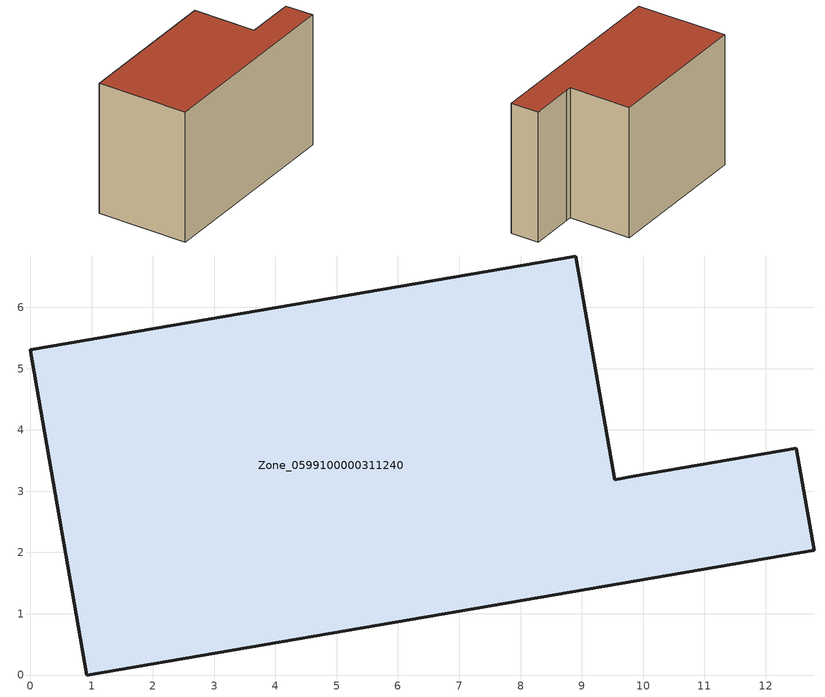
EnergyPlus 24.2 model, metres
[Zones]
Zone_0599100000311240
 floor ground (C_G): 9.53,3.19 9.84,3.24 12.5,3.7 12.79,2.04 0.92,0 0,5.31 8.9,6.84 z0
 wall outside (C_F): 0.92,0 12.79,2.04 12.5,3.7 9.84,3.24 9.53,3.19 8.9,6.84 0,5.31 0.92,0 z0:7.87
 roof outside (C_R): 9.84,3.24 9.53,3.19 8.9,6.84 0,5.31 0.92,0 12.79,2.04 12.5,3.7 z7.87
[BUILDING]
Pand.0599100000311240: North Axis=0; Terrain=City; Loads Convergence Tolerance Value=0.04; Temperature Convergence Tolerance Value=0.4; Solar Distribution=FullExterior; Maximum Number of Warmup Days=25; Minimum Number of Warmup Days=1
[Site:Location]
Rotterdam.The.Hague.AP_ZH_NLD Design_Conditions: Latitude=51.96; Longitude=4.45; Time Zone=1; Elevation=-4.5
[SITE:GROUNDTEMPERATURE:BUILDINGSURFACE]
18, 18, 18, 18, 18, 18, 18, 18, 18, 18, 18, 18
[MATERIAL] Thermal Absorptance=0.9; Solar Absorptance=0.7; Visible Absorptance=0.7
Name | Roughness | Thickness | Conductivity | Density | Specific Heat
G.TI.1975-1991 | MediumSmooth | 0.15 | 0.288461 | 540 | 1210
F.TI.1975-1991 | Rough | 0.3 | 0.230769 | 1920 | 840
R.TI.1975-1991 | MediumRough | 0.2 | 0.153846 | 1500 | 1000
[CONSTRUCTION]
C_G: G.TI.1975-1991
C_F: F.TI.1975-1991
C_R: R.TI.1975-1991
[ZONE]
Zone_0599100000311240: Type=1; Multiplier=1; Ceiling Height=Autocalculate; Volume=Autocalculate; Floor Area=autocalculate; Part of Total Floor Area=Yes
[ZONEINFILTRATION:DESIGNFLOWRATE]
Infil_Zone_0599100000311240: Zone or ZoneList or Space or SpaceList=Zone_0599100000311240; Schedule=AlwaysOn; Design Flow Rate Calculation Method=Flow/Area; Flow Rate per Floor Area=0.003; Constant Term Coefficient=1; Temperature Term Coefficient=0; Velocity Term Coefficient=0; Velocity Squared Term Coefficient=0
[HVACTEMPLATE:ZONE:IDEALLOADSAIRSYSTEM]
Zone_0599100000311240: Maximum Heating Supply Air Temperature=50; Minimum Cooling Supply Air Temperature=13; Maximum Heating Supply Air Humidity Ratio=0.0156; Minimum Cooling Supply Air Humidity Ratio=0.0077; Heating Limit=NoLimit; Cooling Limit=NoLimit; Dehumidification Control Type=ConstantSensibleHeatRatio; Cooling Sensible Heat Ratio=0.7; Dehumidification Setpoint=60; Humidification Control Type=None; Humidification Setpoint=30; Outdoor Air Method=None; Outdoor Air Flow Rate per Person=0.00944; Outdoor Air Flow Rate per Zone Floor Area=0; Outdoor Air Flow Rate per Zone=0; Demand Controlled Ventilation Type=None; Outdoor Air Economizer Type=NoEconomizer; Heat Recovery Type=None; Sensible Heat Recovery Effectiveness=0.7; Latent Heat Recovery Effectiveness=0.65
[ZONECONTROL:THERMOSTAT]
ThermostatControl_Zone_0599100000311240: Zone or ZoneList=Zone_0599100000311240; Control Type Schedule=DualSetpointControlType; Control 1=Thermostat_Zone_0599100000311240; Temperature Difference Between Cutout And Setpoint=0
[THERMOSTATSETPOINT:DUALSETPOINT]
Thermostat_Zone_0599100000311240: Heating Setpoint Temperature Schedule=HeatingSetpoint_Zone_0599100000311240; Cooling Setpoint Temperature Schedule=CoolingSetpoint_Zone_0599100000311240
[SCHEDULE:COMPACT]
HeatingSetpoint_Zone_0599100000311240: Through: 12/31, For: AllDays, Until: 24:00, 21
CoolingSetpoint_Zone_0599100000311240: Through: 12/31, For: AllDays, Until: 24:00, 24
DualSetpointControlType: Through: 12/31, For: AllDays, Until: 24:00, 4
AlwaysOn: Through: 12/31, For: AllDays, Until: 24:00, 1
